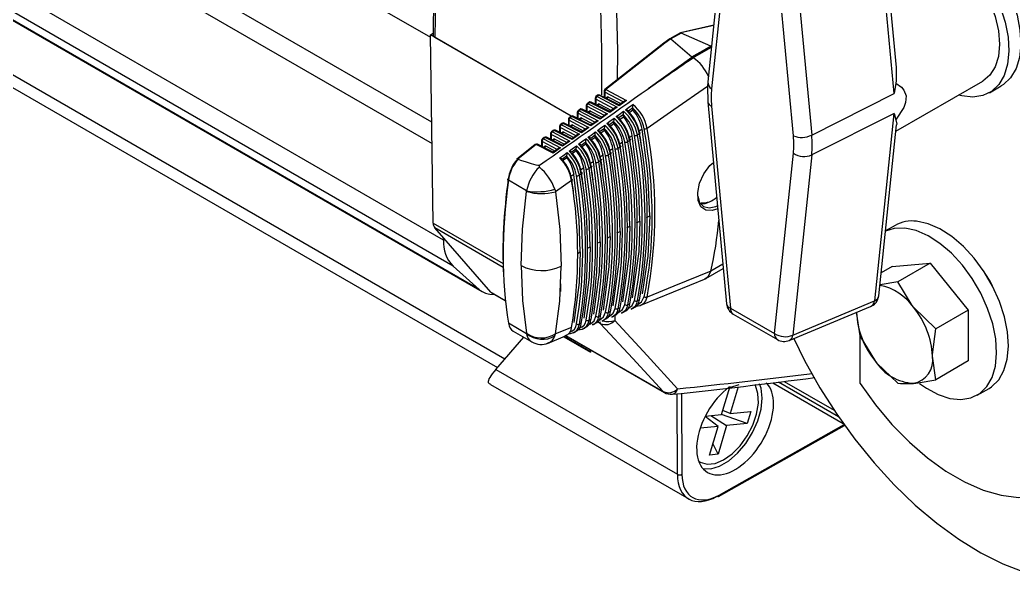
# Model space of a CAD drawing. Extents: x 6 to 134, y 1 to 99.
# Drawn here: x 89.671 to 94.294, y 10.744 to 13.313 of the extents above; entities that cross this region are included whole.
import ezdxf

# ---------------------------------------------------------------- set-up
doc = ezdxf.new("R2010")
doc.units = 0
doc.header["$MEASUREMENT"] = 0
doc.layers.add('OBJECT', color=7, linetype='CONTINUOUS')

msp = doc.modelspace()

# ---------------------------------------------------------------- linework, layer by layer
at = {"layer": 'OBJECT'}
for p, q in [((81.0253, 19.3258), (91.5815, 13.2318)), ((91.5875, 12.837), (81.0503, 18.92)), ((81.0253, 18.8359), (91.589, 12.7376)), ((91.6428, 12.2882), (81.0503, 18.4031)), ((91.6869, 12.1667), (81.0944, 18.2816)), ((91.8083, 12.0587), (81.2158, 18.1736)), ((81.2297, 18.1635), (91.8222, 12.0486)), ((91.9276, 11.7347), (81.3452, 17.8437)), ((81.3537, 17.7796), (91.8934, 11.6952)), ((91.6072, 14.1419), (91.5937, 13.2433)), ((91.616, 14.1297), (91.6025, 13.2309)), ((93.7504, 13.0903), (93.6682, 13.9701)), ((93.7405, 12.9697), (93.6493, 13.9462)), ((92.9601, 13.8627), (92.8724, 13.0244)), ((92.9781, 13.8307), (92.8904, 12.9924)), ((93.271, 12.7727), (93.1833, 13.7122)), ((93.2683, 13.7164), (93.356, 12.7769)), ((92.9, 13.2882), (92.7454, 13.253)), ((92.8999, 13.2867), (92.7473, 13.252)), ((91.5813, 13.2432), (91.5938, 13.2504)), ((92.237, 12.8646), (91.5813, 13.2432)), ((91.5947, 12.3671), (91.5813, 13.2432)), ((92.237, 12.8646), (91.6025, 13.2309)), ((92.6954, 13.2241), (92.6675, 13.204)), ((92.7002, 13.2239), (92.6722, 13.2038)), ((92.7453, 13.2529), (92.6957, 13.2243)), ((92.7482, 13.2514), (92.7003, 13.2238)), ((92.7003, 13.2238), (92.7979, 13.1401)), ((92.8859, 13.1909), (92.7482, 13.2514)), ((92.6674, 13.204), (92.3936, 12.9883)), ((92.6722, 13.2038), (92.3986, 12.9882)), ((92.7979, 13.1401), (92.8859, 13.1909)), ((92.8883, 13.1897), (92.7999, 13.1387)), ((92.8036, 13.1366), (92.8894, 13.1861)), ((92.8866, 13.1906), (92.8899, 13.1915)), ((92.8877, 13.19), (92.8866, 13.1906)), ((92.8898, 13.1906), (92.8877, 13.19)), ((92.8897, 13.1889), (92.8883, 13.1897)), ((92.5947, 12.9926), (92.7987, 13.1393)), ((92.7999, 13.1387), (92.8036, 13.1366)), ((93.7482, 12.7945), (94.1521, 13.0277)), ((94.1833, 12.9736), (94.2385, 13.0054)), ((92.3483, 12.9477), (92.3483, 12.9203)), ((92.3599, 12.9617), (92.3521, 12.9555)), ((92.3648, 12.9616), (92.3571, 12.9555)), ((92.3571, 12.9555), (92.45, 12.9065)), ((92.4599, 12.9135), (92.3648, 12.9616)), ((92.4602, 12.9174), (92.3706, 12.9627)), ((92.3898, 12.9804), (92.3898, 12.953)), ((92.479, 12.9309), (92.3927, 12.9764)), ((92.3927, 12.9764), (92.3927, 12.9515)), ((92.3986, 12.9882), (92.4939, 12.938)), ((92.4053, 12.9538), (92.3986, 12.9485)), ((92.4103, 12.9538), (92.4017, 12.947)), ((92.4103, 12.9538), (92.4683, 12.9232)), ((93.356, 12.7769), (93.7405, 12.9697)), ((92.3067, 12.9149), (92.3067, 12.8876)), ((92.3913, 12.8678), (92.3096, 12.9109)), ((92.3096, 12.9109), (92.3096, 12.8862)), ((92.3184, 12.929), (92.3106, 12.9228)), ((92.3233, 12.9289), (92.3155, 12.9228)), ((92.3155, 12.9228), (92.4062, 12.8749)), ((92.416, 12.882), (92.3233, 12.9289)), ((92.4164, 12.8859), (92.3291, 12.93)), ((92.4351, 12.8994), (92.3512, 12.9436)), ((92.3512, 12.9436), (92.3512, 12.9189)), ((92.3638, 12.9211), (92.3571, 12.9158)), ((92.3687, 12.921), (92.3602, 12.9143)), ((92.3687, 12.921), (92.4244, 12.8917)), ((92.45, 12.9065), (92.416, 12.882)), ((92.4405, 12.9032), (92.4163, 12.8859)), ((92.4939, 12.938), (92.4599, 12.9135)), ((92.4843, 12.9347), (92.4602, 12.9174)), ((92.5235, 12.9036), (92.503, 12.8886)), ((92.5235, 12.9024), (92.5235, 12.9036)), ((92.5235, 12.8934), (92.5235, 12.9024)), ((92.8724, 12.9314), (92.9601, 11.9919)), ((92.8904, 12.9117), (92.9781, 11.9722)), ((92.2354, 12.8635), (92.2275, 12.8573)), ((92.2403, 12.8635), (92.2324, 12.8573)), ((92.2324, 12.8573), (92.3185, 12.8119)), ((92.3284, 12.819), (92.2403, 12.8635)), ((92.3287, 12.8228), (92.2461, 12.8646)), ((92.2652, 12.8822), (92.2652, 12.8549)), ((92.3474, 12.8363), (92.2681, 12.8782)), ((92.2681, 12.8782), (92.2681, 12.8535)), ((92.2769, 12.8962), (92.269, 12.8901)), ((92.2818, 12.8962), (92.274, 12.89)), ((92.274, 12.89), (92.3624, 12.8434)), ((92.2807, 12.8556), (92.2741, 12.8504)), ((92.2856, 12.8556), (92.2772, 12.8489)), ((92.3722, 12.8505), (92.2818, 12.8962)), ((92.2856, 12.8556), (92.3367, 12.8286)), ((92.3725, 12.8544), (92.2876, 12.8973)), ((92.3222, 12.8883), (92.3156, 12.8831)), ((92.3272, 12.8883), (92.3187, 12.8816)), ((92.3272, 12.8883), (92.3806, 12.8601)), ((92.4062, 12.8749), (92.3722, 12.8505)), ((92.3966, 12.8717), (92.3725, 12.8543)), ((92.4797, 12.8717), (92.4591, 12.8568)), ((92.4596, 12.8475), (92.4796, 12.8619)), ((92.4796, 12.8704), (92.4797, 12.8717)), ((92.4796, 12.8619), (92.4796, 12.8704)), ((92.5035, 12.8791), (92.5235, 12.8934)), ((93.7405, 12.8775), (93.356, 12.6847)), ((93.6493, 12.0061), (93.7405, 12.8775)), ((92.1821, 12.8167), (92.1821, 12.7896)), ((92.2598, 12.7733), (92.185, 12.8127)), ((92.185, 12.8127), (92.185, 12.7881)), ((92.1938, 12.8308), (92.1859, 12.8246)), ((92.1988, 12.8308), (92.1909, 12.8245)), ((92.1909, 12.8245), (92.2747, 12.7804)), ((92.2845, 12.7875), (92.1988, 12.8308)), ((92.2848, 12.7913), (92.2045, 12.8319)), ((92.2237, 12.8495), (92.2237, 12.8222)), ((92.3036, 12.8048), (92.2265, 12.8454)), ((92.2265, 12.8454), (92.2265, 12.8208)), ((92.2392, 12.8229), (92.2326, 12.8177)), ((92.2441, 12.8228), (92.2357, 12.8162)), ((92.2441, 12.8228), (92.2929, 12.7971)), ((92.3185, 12.8119), (92.2845, 12.7875)), ((92.309, 12.8086), (92.2848, 12.7913)), ((92.3624, 12.8434), (92.3284, 12.819)), ((92.3528, 12.8402), (92.3287, 12.8228)), ((92.392, 12.808), (92.3713, 12.7929)), ((92.3919, 12.8064), (92.392, 12.808)), ((92.3919, 12.7988), (92.3919, 12.8064)), ((92.4359, 12.8399), (92.4152, 12.8249)), ((92.4158, 12.816), (92.4358, 12.8304)), ((92.4358, 12.8384), (92.4359, 12.8399)), ((92.4358, 12.8304), (92.4358, 12.8384)), ((93.6682, 12.0293), (93.7514, 12.8251)), ((92.1108, 12.7654), (92.1028, 12.7591)), ((92.1158, 12.7654), (92.1078, 12.7591)), ((92.1078, 12.7591), (92.187, 12.7173)), ((92.1968, 12.7244), (92.1158, 12.7654)), ((92.1972, 12.7283), (92.1215, 12.7665)), ((92.1406, 12.784), (92.1406, 12.7569)), ((92.2159, 12.7417), (92.1434, 12.78)), ((92.1434, 12.78), (92.1434, 12.7554)), ((92.1523, 12.7981), (92.1444, 12.7919)), ((92.1573, 12.7981), (92.1493, 12.7918)), ((92.1493, 12.7918), (92.2308, 12.7488)), ((92.2407, 12.7559), (92.1573, 12.7981)), ((92.241, 12.7598), (92.163, 12.7992)), ((92.1976, 12.7901), (92.1911, 12.785)), ((92.2026, 12.7901), (92.1942, 12.7835)), ((92.2026, 12.7901), (92.2491, 12.7656)), ((92.2747, 12.7804), (92.2407, 12.7559)), ((92.2651, 12.7771), (92.241, 12.7598)), ((92.3482, 12.7761), (92.3274, 12.761)), ((92.3281, 12.753), (92.3481, 12.7673)), ((92.3481, 12.7744), (92.3482, 12.7761)), ((92.3481, 12.7673), (92.3481, 12.7744)), ((92.372, 12.7845), (92.3919, 12.7988)), ((92.5212, 12.7735), (92.5061, 12.7635)), ((92.5539, 12.7829), (92.5448, 12.7766)), ((92.5664, 12.8036), (92.5513, 12.7936)), ((92.0693, 12.7327), (91.9835, 12.6651)), ((92.0743, 12.7327), (91.9881, 12.6648)), ((92.153, 12.6929), (92.0743, 12.7327)), ((92.1533, 12.6967), (92.08, 12.7338)), ((92.099, 12.7513), (92.099, 12.7242)), ((92.1721, 12.7102), (92.1019, 12.7472)), ((92.1019, 12.7472), (92.1019, 12.7227)), ((92.1145, 12.7247), (92.1081, 12.7196)), ((92.1195, 12.7246), (92.1111, 12.7181)), ((92.1195, 12.7246), (92.1614, 12.7025)), ((92.1561, 12.7574), (92.1496, 12.7523)), ((92.161, 12.7574), (92.1526, 12.7508)), ((92.187, 12.7173), (92.153, 12.6929)), ((92.1774, 12.7141), (92.1533, 12.6967)), ((92.161, 12.7574), (92.2052, 12.734)), ((92.2308, 12.7488), (92.1968, 12.7244)), ((92.2213, 12.7456), (92.1971, 12.7282)), ((92.3044, 12.7442), (92.2835, 12.7289)), ((92.2843, 12.7214), (92.3043, 12.7358)), ((92.3043, 12.7423), (92.3044, 12.7442)), ((92.3043, 12.7358), (92.3043, 12.7423)), ((92.4308, 12.7134), (92.4157, 12.7035)), ((92.4639, 12.7205), (92.4548, 12.7142)), ((92.476, 12.7435), (92.4609, 12.7335)), ((92.5089, 12.7517), (92.4998, 12.7454)), ((92.2168, 12.6802), (92.1957, 12.6648)), ((92.1966, 12.6584), (92.2166, 12.6727)), ((92.2166, 12.6779), (92.2168, 12.6802)), ((92.2166, 12.6727), (92.2166, 12.6779)), ((92.2606, 12.7122), (92.2396, 12.6969)), ((92.2404, 12.6899), (92.2604, 12.7043)), ((92.2604, 12.7101), (92.2606, 12.7122)), ((92.2604, 12.7043), (92.2604, 12.7101)), ((92.3855, 12.6835), (92.3704, 12.6735)), ((92.4189, 12.6894), (92.4098, 12.6831)), ((93.1833, 11.8537), (93.271, 12.692)), ((93.356, 12.6847), (93.2683, 11.8464)), ((91.9881, 12.6648), (91.9884, 12.6647)), ((92.0887, 12.6273), (92.0887, 12.6367)), ((92.2951, 12.6237), (92.2799, 12.6137)), ((92.3289, 12.6271), (92.3197, 12.6207)), ((92.3403, 12.6536), (92.3252, 12.6436)), ((92.3739, 12.6582), (92.3648, 12.6519)), ((92.2498, 12.5939), (92.2344, 12.5838)), ((92.2838, 12.5959), (92.2746, 12.5896)), ((92.0295, 12.517), (91.9443, 12.5662)), ((92.2388, 12.5648), (92.1639, 12.5131)), ((92.0292, 12.5148), (92.0295, 12.517)), ((92.1606, 12.5247), (92.1639, 12.5131)), ((92.5872, 12.393), (92.6023, 12.4008)), ((91.5947, 12.3671), (91.9196, 12.1796)), ((91.863, 12.0465), (91.6019, 12.3448)), ((91.9202, 12.1611), (91.6019, 12.3448)), ((92.4955, 12.3453), (92.51, 12.3528)), ((92.5414, 12.3691), (92.5562, 12.3768)), ((93.7439, 12.3564), (93.6997, 12.3309)), ((91.6428, 12.2882), (91.6428, 12.2981)), ((92.4037, 12.2976), (92.4177, 12.3048)), ((92.4496, 12.3214), (92.4639, 12.3288)), ((92.312, 12.2499), (92.3254, 12.2568)), ((92.3578, 12.2737), (92.3715, 12.2808)), ((92.2661, 12.226), (92.2792, 12.2329)), ((91.8083, 12.0587), (91.6869, 12.1667)), ((92.9429, 12.1759), (92.886, 12.143)), ((93.7307, 12.1656), (93.6793, 12.1359)), ((93.7307, 12.1656), (93.9075, 12.1814)), ((93.9075, 12.1814), (93.7571, 12.0946)), ((93.9075, 12.1814), (94.0843, 11.9615)), ((92.8633, 12.1098), (92.9447, 12.1568)), ((92.886, 12.143), (92.886, 12.1432)), ((92.1864, 12.0854), (92.1864, 12.0495)), ((92.5609, 11.9855), (92.8643, 12.1098)), ((91.8579, 12.0374), (91.8805, 12.0352)), ((91.863, 12.0465), (91.93, 12.0079)), ((91.8683, 12.0422), (91.9301, 12.0065)), ((92.5089, 11.9906), (92.4998, 11.987)), ((92.5539, 12.0087), (92.5448, 12.0051)), ((93.2516, 11.8215), (93.6303, 11.9792)), ((93.2683, 11.8464), (93.6491, 12.0049)), ((93.9339, 11.8747), (93.8297, 11.9755)), ((92.3739, 11.9363), (92.3648, 11.9327)), ((92.4189, 11.9544), (92.4098, 11.9508)), ((92.4258, 11.9302), (92.4354, 11.9341)), ((92.4401, 11.9371), (92.4394, 11.9137)), ((92.4639, 11.9725), (92.4548, 11.9689)), ((92.4708, 11.9486), (92.4804, 11.9526)), ((92.5158, 11.9671), (92.5254, 11.971)), ((92.9781, 11.9722), (93.1833, 11.8537)), ((92.9911, 11.9436), (93.1963, 11.8251)), ((94.0843, 11.9615), (93.9339, 11.8747)), ((94.0843, 11.9615), (94.0843, 11.7258)), ((92.0295, 11.8528), (91.9443, 11.902)), ((92.2388, 11.8822), (92.1639, 11.8522)), ((92.2838, 11.9002), (92.2746, 11.8965)), ((92.3289, 11.9183), (92.3197, 11.9146)), ((92.3357, 11.8933), (92.3454, 11.8973)), ((92.3738, 11.8992), (92.3588, 11.9079)), ((92.3808, 11.9118), (92.3904, 11.9157)), ((91.886, 11.6867), (92.0156, 11.8363)), ((91.9666, 11.8646), (92.0532, 11.8146)), ((92.0292, 11.8546), (92.0295, 11.8528)), ((92.1258, 11.8079), (92.2101, 11.8422)), ((92.1606, 11.8423), (92.1639, 11.8522)), ((92.2019, 11.8389), (92.3267, 11.7668)), ((92.3267, 11.7688), (92.204, 11.8397)), ((92.2113, 11.8442), (92.6706, 11.579)), ((92.2122, 11.8449), (92.6654, 11.5833)), ((92.2455, 11.8566), (92.2552, 11.8605)), ((92.2907, 11.8749), (92.3003, 11.8788)), ((93.5804, 11.843), (93.653, 11.724)), ((93.5822, 11.6209), (93.5822, 11.8399)), ((92.3266, 11.7776), (92.3267, 11.7668)), ((93.9339, 11.6389), (93.9181, 11.7477)), ((94.0843, 11.7258), (93.9339, 11.6389)), ((91.886, 11.6867), (92.731, 11.1989)), ((91.8609, 11.617), (92.784, 11.0841)), ((92.937, 11.4774), (92.9759, 11.6084)), ((93.0166, 11.6151), (92.9737, 11.601)), ((93.0138, 11.6058), (92.9768, 11.4813)), ((93.175, 11.6245), (93.5022, 11.4356)), ((93.4814, 11.4655), (93.2008, 11.6275)), ((93.2284, 11.6308), (93.4601, 11.497)), ((92.731, 11.1989), (92.7292, 11.5733)), ((92.7503, 11.5755), (92.7521, 11.1989)), ((94.1262, 11.5668), (94.1814, 11.5986)), ((92.9204, 11.4218), (92.8598, 11.4675)), ((92.861, 11.4699), (92.937, 11.4774)), ((92.8874, 11.4725), (92.9603, 11.4257)), ((93.0563, 11.4352), (92.9367, 11.4773)), ((92.9768, 11.4813), (92.9425, 11.4961)), ((92.9768, 11.4813), (93.0728, 11.4907)), ((93.0728, 11.4907), (93.0563, 11.4352)), ((92.9204, 11.4218), (92.8373, 11.4136)), ((92.8806, 11.288), (92.9204, 11.4218)), ((92.9603, 11.4257), (92.9205, 11.2919)), ((92.9222, 11.0956), (93.509, 11.4261)), ((92.9253, 11.1023), (93.5065, 11.4297)), ((93.0563, 11.4352), (92.9603, 11.4257)), ((92.9205, 11.2919), (92.8966, 11.3417)), ((92.9205, 11.2919), (92.8806, 11.288)), ((92.8303, 11.2589), (92.8356, 11.2558))]:
    msp.add_line(p, q, dxfattribs=at)
at = {"layer": 'OBJECT', "flags": 128}
for points in [[(93.801, 13.7632), (93.8106, 13.7682), (93.8546, 13.7817), (93.904, 13.7824), (93.9571, 13.7703), (94.0122, 13.7458), (94.0675, 13.7097), (94.1213, 13.6631), (94.1719, 13.6075), (94.2175, 13.5448), (94.2568, 13.4769), (94.2885, 13.4061), (94.3116, 13.3345), (94.3252, 13.2646), (94.3291, 13.1985), (94.323, 13.1383), (94.3071, 13.0861), (94.282, 13.0434), (94.2485, 13.0118), (94.2385, 13.0054)], [(93.695, 13.6833), (93.7181, 13.7106), (93.7554, 13.7364), (93.7995, 13.7499), (93.8488, 13.7506), (93.9019, 13.7385), (93.957, 13.714), (94.0124, 13.6778), (94.0662, 13.6312), (94.1167, 13.5757), (94.1624, 13.513), (94.2017, 13.4451), (94.2334, 13.3742), (94.2564, 13.3027), (94.2701, 13.2327), (94.2739, 13.1666), (94.2678, 13.1065), (94.252, 13.0543), (94.2269, 13.0116), (94.1934, 12.9799), (94.1525, 12.9602), (94.1056, 12.9531), (94.0542, 12.9588), (94.0394, 12.9626)], [(92.3786, 12.9632), (92.3795, 13.173), (92.3663, 13.6965)], [(92.4379, 13.7218), (92.452, 13.1682), (92.4514, 13.0338)], [(93.7771, 13.6772), (93.8173, 13.6921), (93.8631, 13.6939), (93.9129, 13.6826), (93.9646, 13.6587), (94.0163, 13.6229), (94.0661, 13.5768), (94.1119, 13.522), (94.1521, 13.4607), (94.1851, 13.3953), (94.2096, 13.3282), (94.2247, 13.2621), (94.2298, 13.1994), (94.2247, 13.1426), (94.2096, 13.0939), (94.1851, 13.0551), (94.1521, 13.0277), (94.1521, 13.0277)], [(92.7454, 13.2529), (92.7454, 13.253), (92.7465, 13.2527), (92.7473, 13.252)], [(93.7489, 13.0903), (93.7494, 13.0295), (93.7471, 13.0185)], [(92.8708, 13.0034), (92.7139, 12.8941), (92.5898, 12.8078)], [(92.8724, 13.0244), (92.8707, 13.0018), (92.8724, 12.9314)], [(93.7471, 13.0185), (93.7406, 12.9705), (93.7405, 12.9697)], [(93.7471, 13.0185), (93.7743, 12.9994), (93.7856, 12.9855), (93.7951, 12.9594), (93.7933, 12.9282), (93.7856, 12.9056), (93.7494, 12.8501), (93.7471, 12.8474)], [(92.4901, 12.8945), (92.5041, 12.9047), (92.524, 12.9192)], [(92.4026, 12.8306), (92.4166, 12.8408), (92.4365, 12.8554)], [(92.4464, 12.8626), (92.4603, 12.8728), (92.4803, 12.8873)], [(93.7405, 12.8775), (93.7406, 12.8769), (93.7471, 12.8474)], [(92.3589, 12.7986), (92.3729, 12.8088), (92.3928, 12.8234)], [(93.7471, 12.8474), (93.7516, 12.8274), (93.7505, 12.825)], [(92.2714, 12.7345), (92.2854, 12.7447), (92.3054, 12.7593)], [(92.3152, 12.7665), (92.3292, 12.7768), (92.3491, 12.7914)], [(92.5562, 12.3768), (92.5511, 12.5245), (92.5212, 12.7735)], [(92.5545, 12.7894), (92.5557, 12.7889), (92.5566, 12.7882), (92.5571, 12.7874), (92.5572, 12.7865), (92.5569, 12.7856), (92.5562, 12.7847), (92.5552, 12.7838), (92.5539, 12.7829)], [(92.6023, 12.4008), (92.5934, 12.5984), (92.5664, 12.8036)], [(92.2277, 12.7023), (92.2417, 12.7126), (92.2616, 12.7272)], [(92.4639, 12.3288), (92.4587, 12.4764), (92.4308, 12.7134)], [(92.4645, 12.7271), (92.4657, 12.7266), (92.4666, 12.7259), (92.4671, 12.7251), (92.4673, 12.7242), (92.467, 12.7232), (92.4663, 12.7223), (92.4653, 12.7214), (92.4639, 12.7205)], [(92.51, 12.3528), (92.5049, 12.5004), (92.476, 12.7435)], [(92.5095, 12.7583), (92.5107, 12.7577), (92.5116, 12.757), (92.5121, 12.7562), (92.5122, 12.7553), (92.512, 12.7544), (92.5113, 12.7535), (92.5103, 12.7526), (92.5089, 12.7517)], [(92.184, 12.6702), (92.198, 12.6805), (92.2179, 12.6951)], [(92.4177, 12.3048), (92.4126, 12.4524), (92.3855, 12.6835)], [(92.4195, 12.696), (92.4207, 12.6954), (92.4216, 12.6947), (92.4222, 12.6939), (92.4223, 12.693), (92.422, 12.6921), (92.4213, 12.6911), (92.4203, 12.6902), (92.4189, 12.6894)], [(91.9881, 12.6648), (91.9858, 12.6655), (91.9841, 12.6654), (91.9836, 12.665)], [(92.3254, 12.2568), (92.3202, 12.4045), (92.2951, 12.6237)], [(92.3295, 12.6337), (92.3307, 12.6331), (92.3316, 12.6324), (92.3321, 12.6316), (92.3322, 12.6307), (92.3319, 12.6298), (92.3313, 12.6288), (92.3302, 12.6279), (92.3289, 12.6271)], [(92.3715, 12.2808), (92.3664, 12.4284), (92.3403, 12.6536)], [(92.3745, 12.6648), (92.3757, 12.6643), (92.3766, 12.6636), (92.3771, 12.6627), (92.3773, 12.6619), (92.377, 12.6609), (92.3763, 12.66), (92.3753, 12.6591), (92.3739, 12.6582)], [(92.9188, 12.434), (92.8934, 12.4253), (92.8632, 12.4273), (92.8405, 12.4434), (92.8274, 12.472), (92.8254, 12.5101), (92.8346, 12.5535), (92.8544, 12.597), (92.8826, 12.6356), (92.8987, 12.6494)], [(92.2792, 12.2329), (92.274, 12.3807), (92.2498, 12.5939)], [(92.2844, 12.6026), (92.2856, 12.602), (92.2865, 12.6013), (92.2871, 12.6005), (92.2872, 12.5996), (92.2869, 12.5986), (92.2862, 12.5977), (92.2852, 12.5968), (92.2838, 12.5959)], [(91.9443, 12.5662), (91.943, 12.567), (91.9421, 12.5678), (91.9415, 12.5687), (91.9413, 12.5696), (91.9414, 12.5705), (91.9419, 12.5713), (91.9427, 12.572), (91.9438, 12.5726)], [(92.2393, 12.5715), (92.2406, 12.5709), (92.2415, 12.5702), (92.242, 12.5694), (92.2421, 12.5685), (92.2418, 12.5675), (92.2412, 12.5665), (92.2401, 12.5656), (92.2388, 12.5648)], [(92.0033, 12.1697), (92.0098, 12.3392), (92.0292, 12.5148)], [(92.1639, 12.5131), (92.1831, 12.3381), (92.1897, 12.1669)], [(92.8264, 12.4918), (92.8346, 12.4636), (92.8529, 12.4445), (92.8791, 12.4382), (92.9106, 12.445), (92.9214, 12.45)], [(92.6023, 12.4008), (92.5934, 12.2134), (92.5664, 12.0387)], [(92.51, 12.3528), (92.5049, 12.211), (92.476, 12.0008)], [(92.5562, 12.3768), (92.5511, 12.2349), (92.5212, 12.0198)], [(93.7894, 12.344), (93.7402, 12.3427), (93.6997, 12.3302)], [(93.8584, 11.6213), (93.8899, 11.5992), (93.9453, 11.5693), (93.9995, 11.5515), (94.0508, 11.5463), (94.0974, 11.554), (94.138, 11.5743), (94.1711, 11.6065), (94.1958, 11.6497), (94.2112, 11.7023), (94.2168, 11.7628), (94.2125, 11.8291), (94.1984, 11.8992), (94.175, 11.9707), (94.1429, 12.0415), (94.1033, 12.1092), (94.0574, 12.1716), (94.0067, 12.2268), (93.9528, 12.2729), (93.8974, 12.3086), (93.8423, 12.3325), (93.7894, 12.344), (93.7894, 12.344)], [(94.1814, 11.5986), (94.1932, 11.6062), (94.2263, 11.6384), (94.251, 11.6815), (94.2664, 11.7341), (94.272, 11.7946), (94.2677, 11.8609), (94.2536, 11.931), (94.2301, 12.0026), (94.1981, 12.0734), (94.1585, 12.141), (94.1126, 12.2035), (94.0618, 12.2586), (94.0079, 12.3048), (93.9525, 12.3404), (93.8975, 12.3643), (93.8445, 12.3759)], [(92.4177, 12.3048), (92.4126, 12.1631), (92.3855, 11.9627)], [(92.4639, 12.3288), (92.4587, 12.1871), (92.4308, 11.9817)], [(92.3254, 12.2568), (92.3202, 12.115), (92.2951, 11.9244)], [(92.3715, 12.2808), (92.3664, 12.1391), (92.3403, 11.9435)], [(92.2792, 12.2329), (92.274, 12.0909), (92.2498, 11.9052)], [(92.0033, 12.1697), (92.0098, 12.0078), (92.0292, 11.8546)], [(92.1639, 11.8522), (92.1831, 12.0038), (92.1897, 12.1669)], [(92.886, 12.1432), (92.7139, 12.0734), (92.5898, 12.0232)], [(92.858, 12.1078), (92.8756, 12.1205), (92.886, 12.143)], [(94.1979, 12.0737), (94.1859, 12.0965), (94.1636, 12.1331)], [(93.7571, 12.0946), (93.6746, 12.0799), (93.6735, 12.0798)], [(93.8297, 11.9755), (93.8235, 11.9834), (93.7571, 12.0946)], [(92.5456, 11.9892), (92.5467, 11.9892), (92.5647, 12.0008), (92.5762, 12.0251)], [(93.6662, 12.0189), (93.6668, 12.0213), (93.6682, 12.0293)], [(92.4554, 11.9528), (92.4587, 11.953), (92.4761, 11.9656), (92.4863, 11.9887)], [(92.5005, 11.971), (92.5027, 11.9711), (92.5204, 11.9832), (92.5313, 12.0069)], [(92.32, 11.8981), (92.3265, 11.8991), (92.3429, 11.9132), (92.3512, 11.9344)], [(92.3651, 11.9163), (92.3706, 11.917), (92.3873, 11.9306), (92.3962, 11.9525)], [(92.4103, 11.9346), (92.4146, 11.935), (92.4317, 11.9481), (92.4413, 11.9706)], [(93.5646, 11.9518), (93.5646, 11.9435), (93.5804, 11.843)], [(92.6654, 11.5833), (92.5242, 11.7375), (92.3738, 11.8992)], [(92.4394, 11.9137), (92.5901, 11.7512), (92.7316, 11.5963)], [(93.9181, 11.7477), (93.9182, 11.7561), (93.9339, 11.8747)], [(93.2723, 11.8301), (93.3232, 11.7277), (93.3944, 11.6009), (93.4725, 11.4785), (93.5567, 11.3617), (93.6462, 11.2515), (93.7402, 11.1491), (93.8378, 11.0553), (93.9381, 10.971), (94.0401, 10.8971), (94.1429, 10.8342), (94.2456, 10.7829), (94.347, 10.7437)], [(93.653, 11.724), (93.6593, 11.7162), (93.7571, 11.6231)], [(91.8503, 11.6261), (91.8551, 11.6206), (91.861, 11.6173)], [(92.8302, 11.2593), (92.8374, 11.2549), (92.8694, 11.2455), (92.9064, 11.2492), (92.9461, 11.2655), (92.9859, 11.2936), (93.0233, 11.3316), (93.0561, 11.3771), (93.0822, 11.4273), (93.0998, 11.479), (93.1079, 11.529), (93.1061, 11.5741), (93.0943, 11.6115), (93.0919, 11.6159)], [(92.8499, 11.2252), (92.8859, 11.2245), (92.9273, 11.2366), (92.9699, 11.2612), (93.0113, 11.2969), (93.049, 11.3415), (93.0809, 11.3926), (93.1052, 11.447), (93.1203, 11.5018), (93.1254, 11.5536), (93.1203, 11.5995), (93.1139, 11.6195)], [(93.5822, 11.6209), (93.6532, 11.5223), (93.7296, 11.4309), (93.8106, 11.3481), (93.8947, 11.2752), (93.9808, 11.2133), (94.0676, 11.1632), (94.1536, 11.1257), (94.2378, 11.1015), (94.3187, 11.0909), (94.3952, 11.0939), (94.4661, 11.1107)], [(93.7571, 11.6231), (93.7698, 11.6215), (93.8297, 11.6219)], [(93.8297, 11.6219), (93.8514, 11.6243), (93.9339, 11.6389)]]:
    msp.add_lwpolyline(points, dxfattribs=at)
at = {"layer": 'OBJECT'}
for centre, radius, start, end in [((92.6962, 12.9753), 0.1937, 22.5738, 56.2437), ((59.7646, 59.1296), 56.6254, 304.80884, 305.43475), ((92.9087, 13.0237), 0.0363, 178.9139, 239.6864), ((92.3583, 12.9477), 0.01, 128.2361, 180), ((92.3531, 12.948), 0.00479, 184.1391, 246.507), ((92.366, 12.9436), 0.0149, 127.0545, 180.0174), ((92.3545, 12.9517), 0.00458, 56.7369, 122.2389), ((92.3661, 12.9538), 0.01, 63.1776, 128.2361), ((92.3623, 12.9578), 0.00458, 56.74, 122.2413), ((92.3686, 12.9576), 0.00552, 68.9421, 133.0061), ((92.3998, 12.9804), 0.01, 128.2361, 180), ((92.3946, 12.9808), 0.00478, 184.0865, 246.5596), ((92.4076, 12.9764), 0.0149, 127.0592, 180.0149), ((92.3961, 12.9842), 0.00473, 57.9079, 121.0679), ((92.2831, 12.8884), 0.01, 63.1776, 128.2361), ((92.2856, 12.8922), 0.00551, 68.9453, 133.009), ((92.3167, 12.9149), 0.01, 128.2361, 180), ((92.3115, 12.9153), 0.00479, 184.1498, 246.4962), ((92.3245, 12.9109), 0.0149, 127.0545, 180.0169), ((92.313, 12.9189), 0.00458, 56.7428, 122.2302), ((92.3246, 12.9211), 0.01, 63.1776, 128.2361), ((92.3208, 12.9251), 0.00458, 56.7443, 122.2316), ((92.3271, 12.9249), 0.00551, 68.9048, 133.0403), ((92.3929, 12.9155), 0.1312, 354.7965, 1.65), ((92.4005, 12.7724), 0.179, 10.8736, 46.5913), ((92.3999, 12.7709), 0.1935, 11.0184, 50.0845), ((92.8983, 12.9371), 0.0265, 192.2415, 252.6966), ((92.2337, 12.8495), 0.01, 128.2361, 180), ((92.2414, 12.8454), 0.0149, 127.0626, 180.0157), ((92.2299, 12.8535), 0.00458, 56.7344, 122.2415), ((92.2415, 12.8557), 0.01, 63.1776, 128.2361), ((92.2378, 12.8597), 0.00458, 56.73, 122.243), ((92.2441, 12.8595), 0.00551, 68.9391, 133.0176), ((92.2752, 12.8822), 0.01, 128.2361, 180), ((92.27, 12.8826), 0.00479, 184.1442, 246.5128), ((92.2829, 12.8782), 0.0148, 127.0539, 180.0202), ((92.2715, 12.8862), 0.00458, 56.7344, 122.2415), ((92.2793, 12.8924), 0.00458, 56.7326, 122.2376), ((92.3212, 12.8526), 0.1154, 353.6804, 1.3775), ((92.3093, 12.709), 0.194, 10.8341, 49.011), ((92.316, 12.716), 0.1961, 10.5043, 48.3628), ((92.4462, 12.8453), 0.0173, 41.7209, 89.3564), ((92.3297, 12.7251), 0.1828, 10.4467, 44.7055), ((92.3554, 12.7415), 0.179, 10.7636, 46.0566), ((92.3319, 12.7384), 0.1925, 10.5069, 39.8875), ((92.356, 12.8841), 0.1243, 354.2822, 1.4718), ((92.3546, 12.7399), 0.1937, 10.9291, 49.5495), ((92.3615, 12.747), 0.1957, 10.5757, 48.9118), ((92.4902, 12.8776), 0.0169, 40.7811, 90.3087), ((92.3747, 12.7559), 0.1828, 10.5605, 45.2318), ((92.3765, 12.768), 0.1932, 10.6377, 40.4823), ((92.1921, 12.8167), 0.01, 128.2361, 180), ((92.1869, 12.8171), 0.0048, 184.1927, 246.4579), ((92.1998, 12.8127), 0.0149, 127.058, 180.0179), ((92.1884, 12.8207), 0.00458, 56.7369, 122.2389), ((92.2, 12.823), 0.01, 63.1776, 128.2361), ((92.1963, 12.827), 0.00458, 56.7428, 122.2302), ((92.2026, 12.8268), 0.00551, 68.8977, 133.0559), ((92.2284, 12.8498), 0.00479, 184.1457, 246.505), ((92.2652, 12.6799), 0.1791, 10.5378, 44.9578), ((92.2831, 12.8211), 0.1097, 353.1533, 1.1951), ((92.2641, 12.6781), 0.1941, 10.7369, 48.4644), ((92.2706, 12.685), 0.1966, 10.4318, 47.8058), ((92.4022, 12.8131), 0.0175, 42.3236, 88.7447), ((92.2847, 12.6943), 0.1828, 10.3297, 44.1703), ((92.3103, 12.7107), 0.1791, 10.6515, 45.5123), ((92.2873, 12.7089), 0.1918, 10.3724, 39.2829), ((92.5807, 12.8252), 0.0195, 256.6421, 297.5191), ((90.507, 12.4155), 2.1194, 349.3328, 10.6672), ((92.109, 12.7513), 0.01, 128.2361, 180), ((92.1167, 12.7472), 0.0149, 127.0592, 180.0121), ((92.1053, 12.7552), 0.00458, 56.7329, 122.2401), ((92.117, 12.7576), 0.01, 63.1776, 128.2361), ((92.1133, 12.7616), 0.00458, 56.7348, 122.2383), ((92.1196, 12.7613), 0.00551, 68.9474, 133.0093), ((92.1506, 12.784), 0.01, 128.2361, 180), ((92.1453, 12.7844), 0.00479, 184.1501, 246.5006), ((92.1583, 12.78), 0.0149, 127.058, 180.0175), ((92.1468, 12.788), 0.00458, 56.7428, 122.2302), ((92.1585, 12.7903), 0.01, 63.1776, 128.2361), ((92.1548, 12.7943), 0.00458, 56.7329, 122.2401), ((92.1611, 12.7941), 0.00551, 68.9409, 133.0096), ((92.2054, 12.7579), 0.0999, 352.1002, 0.8094), ((92.1737, 12.6164), 0.1944, 10.5287, 47.3533), ((92.1798, 12.623), 0.1973, 10.2794, 46.6671), ((92.3144, 12.7486), 0.018, 43.5399, 87.5039), ((92.2202, 12.6491), 0.179, 10.4227, 44.3922), ((92.1984, 12.6502), 0.1901, 10.0851, 38.0447), ((92.2465, 12.7894), 0.1026, 352.5452, 1.0913), ((92.2189, 12.6472), 0.1943, 10.6344, 47.913), ((92.2252, 12.654), 0.197, 10.3566, 47.2405), ((92.3583, 12.7808), 0.0178, 42.9494, 88.1063), ((92.2397, 12.6636), 0.1827, 10.2082, 43.6272), ((92.2428, 12.6795), 0.191, 10.2319, 38.6688), ((92.5358, 12.7939), 0.0194, 256.423, 297.4868), ((90.4662, 12.3909), 2.1141, 349.4858, 10.5142), ((90.5312, 12.3958), 2.0594, 349.166, 10.834), ((93.3086, 12.8738), 0.1079, 249.6358, 296.0393), ((92.0755, 12.7249), 0.01, 63.1776, 128.2361), ((92.0718, 12.7288), 0.00458, 56.7428, 122.2302), ((92.078, 12.7288), 0.00536, 67.9094, 134.0442), ((92.1038, 12.7516), 0.00479, 184.1498, 246.4962), ((92.1679, 12.7261), 0.0937, 351.4796, 0.6988), ((92.1285, 12.5856), 0.1944, 10.4179, 46.7881), ((92.1344, 12.5921), 0.1976, 10.1982, 46.0871), ((92.2704, 12.7162), 0.0183, 44.2412, 86.7931), ((92.1499, 12.6022), 0.1823, 9.9492, 42.5188), ((92.1751, 12.6183), 0.179, 10.3067, 43.8145), ((92.1541, 12.621), 0.189, 9.9315, 37.4099), ((92.1948, 12.6329), 0.1825, 10.0812, 43.0772), ((92.4459, 12.7313), 0.0193, 255.9712, 297.4332), ((90.3844, 12.3415), 2.1037, 349.7954, 10.2046), ((90.4392, 12.3465), 2.059, 349.534, 10.466), ((92.4909, 12.7626), 0.0194, 256.1974, 297.4596), ((90.4254, 12.3662), 2.1088, 349.64, 10.36), ((90.4853, 12.3712), 2.0591, 349.3496, 10.6504), ((92.0436, 12.5303), 0.1982, 10.0312, 44.8961), ((92.1825, 12.6513), 0.0189, 45.5444, 85.4737), ((92.085, 12.5568), 0.1788, 10.0685, 42.6241), ((92.0658, 12.5628), 0.1867, 9.6054, 36.1017), ((92.1281, 12.6943), 0.0898, 350.9465, 0.493), ((92.0834, 12.5548), 0.1944, 10.3028, 46.2153), ((92.089, 12.5612), 0.198, 10.1155, 45.497), ((92.2265, 12.6839), 0.0185, 44.7982, 86.2274), ((92.1051, 12.5716), 0.182, 9.8133, 41.9514), ((92.13, 12.5876), 0.1789, 10.1884, 43.2257), ((92.1099, 12.5918), 0.1879, 9.7697, 36.7642), ((92.401, 12.7001), 0.0192, 255.7473, 297.4025), ((90.3435, 12.3169), 2.0985, 349.9515, 10.0485), ((90.3934, 12.3219), 2.0586, 349.7171, 10.2829), ((93.3202, 12.766), 0.0888, 236.397, 293.7528), ((92.2222, 12.4846), 0.1954, 133.1065, 170.4781), ((91.9425, 12.4485), 0.231, 19.2543, 50.7337), ((92.0603, 12.541), 0.1816, 9.6729, 41.3737), ((92.311, 12.6376), 0.019, 255.2961, 297.346), ((90.2616, 12.2677), 2.0882, 350.2657, 9.7343), ((90.3015, 12.2727), 2.0582, 350.0848, 9.9152), ((92.356, 12.6688), 0.0191, 255.5251, 297.3701), ((90.3025, 12.2923), 2.0934, 350.1084, 9.8916), ((90.3474, 12.2973), 2.0584, 349.9011, 10.0989), ((92.2659, 12.6064), 0.0189, 255.0725, 297.3132), ((90.2208, 12.243), 2.0829, 350.4236, 9.5764), ((90.2555, 12.2481), 2.0579, 350.2684, 9.7316), ((90.2096, 12.2235), 2.0577, 350.4523, 9.5477), ((92.0994, 12.7447), 0.2404, 253.0077, 285.5486), ((92.0779, 12.8118), 0.2988, 260.6711, 286.0501), ((92.8505, 12.5516), 0.09, 264.1335, 314.7085), ((92.8458, 12.5315), 0.0739, 262.9177, 300.1991), ((91.629, 12.3659), 0.0343, 177.935, 217.8427), ((91.2961, 12.5194), 1.6338, 346.6858, 355.0758), ((93.8234, 12.2151), 0.1621, 82.5242, 119.3763), ((91.8017, 12.2771), 0.1593, 176.0047, 223.8708), ((92.0993, 12.3559), 0.2094, 242.7045, 295.5633), ((93.6284, 11.8376), 0.244, 34.4222, 79.4284), ((91.8653, 12.1232), 0.0862, 228.5328, 265.0459), ((91.8786, 12.06), 0.0205, 220.9423, 239.9256), ((92.5447, 12.028), 0.0453, 263.9528, 354.0019), ((92.5845, 12.0354), 0.0132, 231.1938, 293.3655), ((93.638, 12.0346), 0.0307, 291.6924, 349.9877), ((92.4573, 11.9907), 0.0427, 287.7313, 355.03), ((92.468, 11.9929), 0.041, 286.9961, 356.8002), ((92.4945, 11.9992), 0.0133, 231.5433, 293.4267), ((92.5025, 12.0089), 0.0425, 287.5938, 354.8523), ((92.5133, 12.0109), 0.0406, 286.7521, 356.9748), ((92.5395, 12.0173), 0.0133, 231.3713, 293.3937), ((93.0223, 11.9977), 0.0625, 185.333, 240.0027), ((92.986, 11.9975), 0.0265, 192.2422, 252.6963), ((93.6127, 12.0322), 0.0551, 287.8306, 346.0512), ((93.6455, 12.0267), 0.0221, 279.3424, 339.2607), ((93.5348, 11.73), 0.3837, 2.6393, 39.7721), ((92.3216, 11.936), 0.0433, 288.2296, 355.5743), ((92.3314, 11.9392), 0.0426, 288.2771, 356.1316), ((92.3594, 11.9449), 0.0134, 232.0674, 293.5214), ((92.3668, 11.9542), 0.0431, 288.0512, 355.3897), ((92.377, 11.9571), 0.042, 287.7642, 356.3725), ((92.4045, 11.963), 0.0133, 231.8908, 293.491), ((92.4121, 11.9724), 0.0429, 287.8831, 355.2101), ((92.4225, 11.975), 0.0415, 287.3375, 356.5942), ((92.4495, 11.9811), 0.0133, 231.7159, 293.46), ((93.0082, 11.9685), 0.0303, 173.0993, 235.5875), ((93.9479, 11.9695), 0.3837, 182.6394, 219.772), ((92.1939, 11.8859), 0.045, 290.1602, 355.2848), ((92.2274, 11.901), 0.0475, 266.6696, 354.6059), ((92.2232, 11.8989), 0.0379, 279.9857, 358.9262), ((92.2399, 11.9036), 0.0441, 289.461, 355.5822), ((92.2693, 11.9088), 0.0134, 232.4189, 293.5874), ((92.2728, 11.9191), 0.0471, 266.1278, 354.5242), ((92.2686, 11.9168), 0.0375, 279.5598, 359.1744), ((92.2857, 11.9214), 0.0433, 288.8585, 355.8707), ((92.3144, 11.9269), 0.0134, 232.2405, 293.5574), ((92.3943, 11.9166), 0.0269, 197.92, 220.4035), ((92.3961, 11.9539), 0.059, 247.779, 317.1746), ((92.4113, 12.0007), 0.0914, 253.3503, 287.9137), ((92.0983, 11.9556), 0.1224, 235.6019, 302.3729), ((92.1027, 11.9432), 0.1163, 230.9893, 299.8169), ((92.0716, 11.8533), 0.0421, 180.6937, 244.3251), ((92.116, 11.8537), 0.046, 287.8173, 345.559), ((93.2134, 11.8501), 0.0303, 173.0993, 235.5875), ((93.2325, 11.9277), 0.0888, 236.3972, 293.7524), ((93.2377, 11.8489), 0.0307, 296.8952, 355.3367), ((92.0968, 11.8914), 0.0883, 240.2941, 292.2468), ((93.2275, 11.8792), 0.0625, 240.0027, 292.599), ((93.8096, 11.73), 0.1099, 280.5466, 9.2519), ((93.8434, 11.8497), 0.2282, 213.4349, 266.5705), ((88.9388, 47.6876), 36.2901, 275.99922, 276.99647), ((90.0694, 36.9524), 25.5181, 275.93396, 277.43298), ((92.6892, 11.6375), 0.0591, 246.3082, 315.8751), ((92.6809, 11.5968), 0.0205, 220.9423, 239.9256), ((92.7006, 11.631), 0.06, 240.0027, 276.171), ((92.7001, 11.6026), 0.0322, 283.2967, 348.5867), ((92.7416, 11.2188), 0.0225, 242.0668, 297.8623), ((92.9193, 11.1024), 0.00742, 233.682, 293.5798), ((92.9179, 11.1017), 0.00742, 305.1998, 5.0953)]:
    msp.add_arc(centre, radius, start, end, dxfattribs=at)
for centre, major_axis, ratio, start_param, end_param in [((91.6237, 13.2432), (0.03, 0), 0.577288, 3.132866, 3.926839), ((92.701, 13.2158), (-0.00543, 0.00841), 0.541118, 5.523194, 6.31022), ((92.6429, 13.1823), (0.0576, 0.0414), 0.099986, 0.024246, 0.050426), ((92.7748, 13.2584), (0.0277, 0.0059), 0.181801, 3.247873, 3.388474), ((92.6735, 13.196), (-0.00602, 0.00799), 0.518549, 5.484768, 6.294577), ((93.2052, 13.2747), (0.3325, 0.0712), 0.181801, 3.388474, 3.394992), ((93.205, 13.2745), (0.3275, 0.0723), 0.201878, 3.352363, 3.358873), ((94.1818, 16.0244), (13.5348, 9.6488), 0.094709, 4.527712, 4.543224), ((92.1084, 12.6415), (0.691, 0.4971), 0.099986, 0.011157, 0.024246), ((92.1088, 12.6417), (0.6943, 0.494), 0.104684, 0.047827, 0.060918), ((92.1125, 12.6396), (0.6943, 0.494), 0.104684, 0.044487, 0.047827), ((93.1985, 12.7742), (-0.2198, 0.3789), 0.577378, 0.66984, 0.896178), ((92.4107, 12.9453), (-0.00494, 0.00879), 0.568104, 5.562304, 6.372114), ((92.3691, 12.9126), (-0.00494, 0.00879), 0.568104, 5.562304, 6.372114), ((92.4513, 12.8987), (0.0141, 0.001), 0.559485, 1.619644, 2.406669), ((92.4611, 12.9057), (-0.0009, 0.0117), 0.071971, 0.043681, 0.830706), ((92.4951, 12.9302), (0.0141, 0.001), 0.559485, 1.619644, 2.406669), ((92.2861, 12.8471), (-0.00494, 0.00879), 0.568104, 5.562304, 6.372114), ((92.3276, 12.8798), (-0.00494, 0.00879), 0.568104, 5.562304, 6.372114), ((92.3734, 12.8427), (-0.0009, 0.0117), 0.071971, 0.043681, 0.830706), ((92.4074, 12.8671), (0.0141, 0.001), 0.559485, 1.619644, 2.406669), ((92.4173, 12.8742), (-0.0009, 0.0117), 0.071971, 0.043681, 0.830706), ((92.2445, 12.8144), (-0.00494, 0.00879), 0.568104, 5.562304, 6.372114), ((92.3198, 12.8041), (0.0141, 0.001), 0.559485, 1.619644, 2.406669), ((92.3296, 12.8112), (-0.0009, 0.0117), 0.071971, 0.043681, 0.830706), ((92.3636, 12.8356), (0.0141, 0.001), 0.559485, 1.619644, 2.406669), ((91.0317, 13.2918), (-1.1233, 1.9121), 0.582398, 3.705236, 4.140027), ((92.203, 12.7816), (-0.00494, 0.00879), 0.568104, 5.562304, 6.372114), ((92.2419, 12.7481), (-0.0009, 0.0117), 0.071971, 0.043681, 0.830706), ((92.2759, 12.7726), (0.0141, 0.001), 0.559485, 1.619644, 2.406669), ((92.2858, 12.7796), (-0.0009, 0.0117), 0.071971, 0.043681, 0.830706), ((90.9879, 13.2665), (-1.1217, 1.9093), 0.582398, 3.708599, 4.136664), ((91.0361, 13.296), (-1.094, 1.9283), 0.572321, 4.094067, 4.145875), ((92.9629, 12.9102), (-0.2198, 0.3789), 0.577378, 3.811433, 4.03777), ((93.0071, 12.9357), (-0.2476, 0.4349), 0.57231, 3.816377, 4.042714), ((92.1199, 12.7162), (-0.00494, 0.00879), 0.568104, 5.562304, 6.372114), ((92.1614, 12.7489), (-0.00494, 0.00879), 0.568104, 5.562304, 6.372114), ((92.1882, 12.7095), (0.0141, 0.001), 0.559485, 1.619644, 2.406669), ((92.1981, 12.7166), (-0.0009, 0.0117), 0.071971, 0.043681, 0.830706), ((92.2321, 12.741), (0.0141, 0.001), 0.559485, 1.619644, 2.406669), ((90.9002, 13.2159), (-1.1184, 1.9037), 0.582398, 3.715349, 4.129914), ((90.9484, 13.2454), (-1.0908, 1.9226), 0.572321, 4.096306, 4.139138), ((90.944, 13.2412), (-1.12, 1.9065), 0.582398, 3.71197, 4.133293), ((90.9923, 13.2707), (-1.0924, 1.9255), 0.572321, 4.095586, 4.14251), ((92.1542, 12.6851), (-0.0009, 0.0117), 0.071971, 0.043681, 0.830706), ((90.8563, 13.1906), (-1.1167, 1.9009), 0.582398, 3.718736, 4.126527), ((90.9046, 13.2201), (-1.0892, 1.9198), 0.572321, 4.096404, 4.135757), ((92.0162, 12.6028), (0.0508, 0.0976), 0.546171, 1.229091, 2.150624), ((92.0237, 12.599), (0.0558, 0.1063), 0.548821, 1.215786, 2.152407), ((90.4939, 13.4821), (1.6104, -0.8416), 0.051024, 5.927291, 6.168405), ((90.8169, 13.1695), (-1.086, 1.9142), 0.572321, 4.095216, 4.128971), ((90.8125, 13.1653), (-1.1151, 1.898), 0.582398, 3.722132, 4.123132), ((90.8608, 13.1948), (-1.0876, 1.917), 0.572321, 4.096009, 4.132368), ((90.7248, 13.1147), (-1.1118, 1.8924), 0.582398, 3.728947, 4.116317), ((90.7731, 13.1442), (-1.0844, 1.9113), 0.572321, 4.094096, 4.125565), ((90.7687, 13.14), (-1.1135, 1.8952), 0.582398, 3.725535, 4.119729), ((93.4268, 13.1849), (1.0403, 1.9967), 0.546312, 2.150718, 2.514227), ((93.4193, 13.1888), (1.0353, 1.9881), 0.546171, 2.150624, 2.387213), ((90.7292, 13.1188), (-1.0828, 1.9085), 0.572321, 4.092705, 4.122152), ((93.6024, 12.0353), (-0.0308, 0.0546), 0.662604, 3.062266, 3.806936), ((93.6436, 12.0033), (0.00472, 0.00591), 0.543451, 5.374024, 5.580147), ((92.0237, 11.9702), (0.0558, 0.1063), 0.548821, 2.515915, 3.11964), ((92.0698, 11.7966), (0.218, 0.1738), 0.15855, 2.435784, 3.061434), ((92.9995, 11.4222), (0.1296, 0.2138), 0.577207, 0.963448, 6.157774), ((92.917, 11.3075), (0.1345, 0.2225), 0.577226, 2.385193, 3.938536), ((92.9275, 11.3012), (0.127, 0.2095), 0.577207, 2.385904, 3.939247)]:
    msp.add_ellipse(centre, major_axis=major_axis, ratio=ratio, start_param=start_param, end_param=end_param, dxfattribs=at)

doc.saveas('drawing.dxf')
